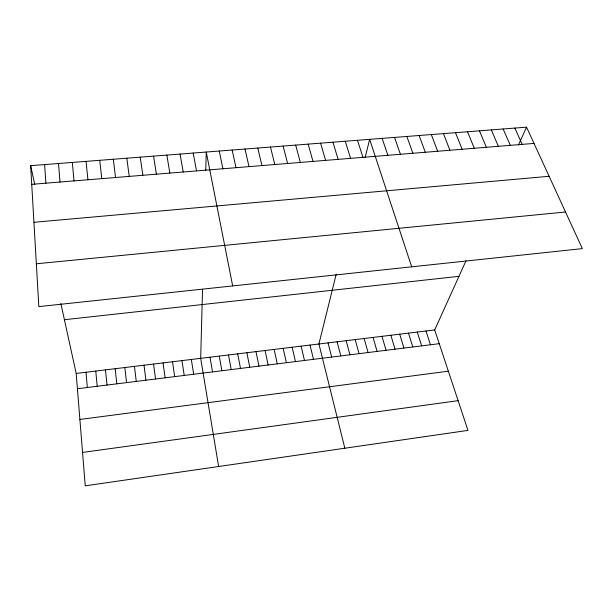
<?xml version="1.0" encoding="UTF-8"?>
<svg xmlns="http://www.w3.org/2000/svg" width="613" height="613" viewBox="0 0 613 613"><rect width="100%" height="100%" fill="white"/><g stroke="black" fill="none" stroke-linecap="round" stroke-linejoin="round"><path stroke-width="0.92" d="M202.543 289.313L200.681 358.337L218.626 466.508M205.753 170.575L206.252 152.039L232.679 285.926M336.231 274.149L318.913 343.985L344.835 448.226M365.133 157.572L369.654 139.35L411.691 266.824M60.856 303.489L76.188 373.44L85.238 485.833L467.964 430.387L434.686 329.94L466.026 260.755M518.437 145.066L526.544 127.167L30.65 165.671L38.826 306.607L582.35 248.617L526.544 127.167M82.548 452.432L458.11 400.657M79.897 419.453L448.348 371.194M77.422 388.742L439.237 343.678M76.188 373.44L434.686 329.94M64.411 319.718L458.968 276.325M36.343 263.789L565.523 211.998M33.937 222.289L549.118 176.283M31.73 184.337L534.007 143.404M514.866 128.071L522.192 144.369M503.12 128.983L510.315 145.335M491.312 129.902L498.369 146.308M479.443 130.822L486.362 147.289M467.504 131.749L474.286 148.277M455.505 132.684L462.141 149.266M443.437 133.619L449.934 150.254M431.307 134.561L437.659 151.258M419.108 135.511L425.315 152.262M406.848 136.461L412.909 153.273M394.519 137.419L400.427 154.292M382.121 138.377L387.876 155.311M425.989 330.997L430.464 344.767M357.486 140.293L362.942 157.349M417.254 332.054L421.66 345.87M408.488 333.12L412.817 346.966M345.257 141.243L350.559 158.353M399.691 334.185L403.944 348.069M332.959 142.201L338.108 159.372M390.856 335.257L395.033 349.18M381.983 336.33L386.083 350.299M320.599 143.158L325.595 160.391M373.079 337.411L377.102 351.418M364.145 338.499L368.084 352.536M308.17 144.124L313.005 161.418M355.172 339.587L359.034 353.663M295.673 145.097L300.347 162.445M346.161 340.682L349.939 354.797M337.112 341.778L340.82 355.938M283.106 146.07L287.62 163.487M328.032 342.882L331.656 357.072M270.471 147.051L274.823 164.529M310.032 345.065L313.488 359.341M257.766 148.039L261.958 165.579M301.113 346.146L304.492 360.459M292.156 347.234L295.458 361.586M244.993 149.028L249.016 166.629M283.168 348.322L286.386 362.712M30.65 165.671L34.78 184.528M232.151 150.024L236.005 167.694M274.149 349.418L277.283 363.846M265.092 350.521L268.142 364.988M219.239 151.028L222.917 168.759M255.996 351.624L258.962 366.13M246.87 352.728L249.752 367.279M237.698 353.839L240.495 368.428M193.195 153.051L196.528 170.904M228.503 354.958L231.208 369.585M219.262 356.076L221.883 370.75M180.061 154.07L183.226 171.992M209.991 357.203L212.527 371.915M166.859 155.097L169.839 173.081M191.333 359.471L193.685 374.259M153.579 156.123L156.384 174.176M181.946 360.613L184.214 375.44M172.521 361.754L174.697 376.627M140.231 157.166L142.852 175.28M163.058 362.904L165.15 377.815M126.799 158.208L129.236 176.391M153.564 364.053L155.556 379.01M144.024 365.21L145.932 380.206M113.298 159.257L115.551 177.509M134.454 366.375L136.262 381.409M124.837 367.539L126.554 382.619M99.72 160.307L101.781 178.628M115.19 368.712L116.807 383.838M86.058 161.372L87.927 179.755M105.497 369.884L107.022 385.056M95.766 371.064L97.199 386.274M72.326 162.437L74.004 180.889M85.996 372.252L87.33 387.508M58.511 163.51L59.997 182.03M44.619 164.591L45.906 183.18"/></g></svg>
